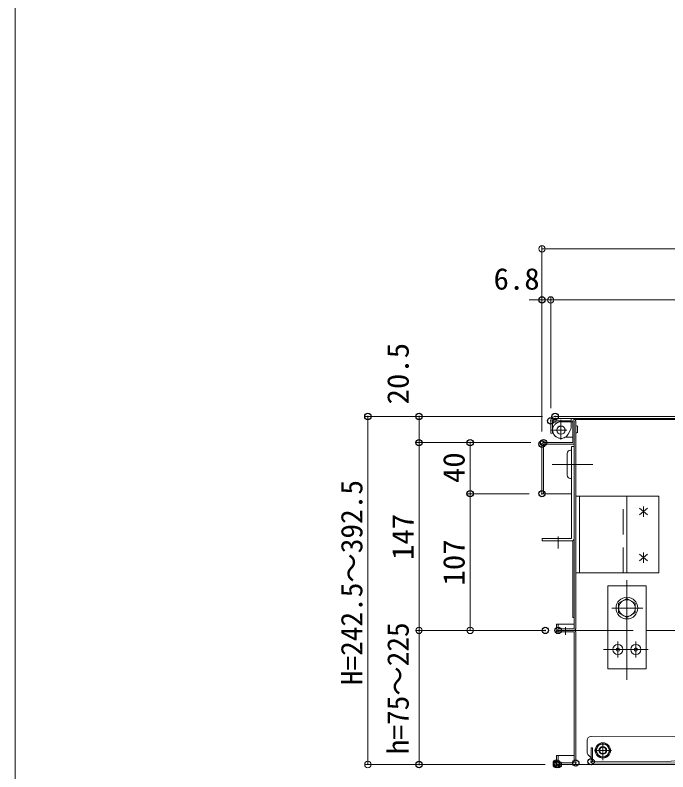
# Model space of a CAD drawing. Units: millimetres, scale not verified. Extents: x -2000 to 2000, y -1385 to 1385.
# Drawn here: x -2000 to -1489, y -345 to 247 of the extents above; entities that cross this region are included whole.
import ezdxf
from ezdxf.enums import TextEntityAlignment as Align

# ---------------------------------------------------------------- set-up
doc = ezdxf.new("R2010")
doc.units = ezdxf.units.MM
doc.header["$LTSCALE"] = 10
doc.header["$PDMODE"] = 32
doc.header["$PDSIZE"] = 5
doc.linetypes.add('DASHED2', pattern=[3, 2, -1])
doc.linetypes.add('LONG_DASHED1', pattern=[7, 6, -1])
for name, color, linetype, lineweight in [('0-0_zumenwaku', 5, 'Continuous', 9), ('0-2_0', 4, 'Continuous', 9), ('0-3_sunpou', 1, 'Continuous', 9), ('0-5_GRE_M', 3, 'Continuous', 9), ('0-6_center', 5, 'Continuous', 9), ('0-8_1', 7, 'Continuous', 9), ('0-9_HIDDEN', 3, 'LONG_DASHED1', 9), ('0-A_CYA_M', 4, 'Continuous', 9), ('0-B_CYA_SSD', 134, 'DASHED2', 9), ('1-B_GRE_SSD', 134, 'DASHED2', 9), ('1-E_RED_SS', 1, 'Continuous', 9)]:
    doc.layers.add(name, color=color, linetype=linetype, lineweight=lineweight)
doc.layers.add('0-4_DEFPOINTS', color=7, linetype='Continuous')
doc.styles.add('ＭＳ ゴシック', font='')
doc.styles.get('ＭＳ ゴシック').set_extended_font_data('MS Gothic')

# ---------------------------------------------------------------- blocks, each defined once
blk = doc.blocks.new('_ORIGIN')
at = {"layer": '0-2_0', "color": 1}
blk.add_line((0, 0), (-10, 0), dxfattribs=at)
blk.add_circle((0, 0), 5, dxfattribs=at)

msp = doc.modelspace()

# ---------------------------------------------------------------- linework, layer by layer
at = {"layer": '0-0_zumenwaku'}
msp.add_lwpolyline([(-2000.14, -1385.01), (1999.86, -1385.01), (1999.86, 1384.99), (-2000.14, 1384.99)], close=True, dxfattribs=at)
at = {"layer": '0-2_0'}
for p, q in [((-1581.06, -80.19), (-1581.06, -70.69)), ((-1579.56, -80.39), (-1579.56, -70.69)), ((-1577.56, -67.19), (-952.56, -67.19)), ((-1577.56, -68.69), (-952.56, -68.69)), ((-1577.06, -68.69), (-1577.06, -70.69)), ((-1565.06, -68.69), (-1577.06, -68.69)), ((-1565.06, -68.69), (-1565.06, -75.69)), ((-1562.66, -69.69), (-1459.66, -69.69)), ((-1562.66, -233.49), (-1562.66, -70.89)), ((-1562.66, -70.89), (-1562.66, -87.69)), ((-1561.46, -233.49), (-1561.46, -70.89)), ((-1579.56, -71.69), (-1579.56, -77.89)), ((-1579.56, -71.69), (-1578.06, -71.69)), ((-1563.86, -71.39), (-1565.06, -71.39)), ((-1563.86, -81.39), (-1563.86, -71.39)), ((-1559.95, -74.99), (-1559.95, -79.79)), ((-1579.03, -80.46), (-1581.06, -80.19)), ((-1567.43, -81.14), (-1565.73, -78.19)), ((-1563.86, -83.39), (-1568.37, -83.39)), ((-1561.46, -85.89), (-1561.46, -207.69)), ((-1587.86, -88.89), (-1587.86, -127.69)), ((-1586.66, -88.89), (-1586.66, -127.69)), ((-1586.66, -88.89), (-1562.66, -88.89)), ((-1586.66, -88.89), (-1563.86, -88.89)), ((-1564.66, -93.69), (-1565.66, -93.69)), ((-1564.66, -162.69), (-1564.66, -90.69)), ((-1562.66, -90.69), (-1564.66, -90.69)), ((-1564.66, -115.69), (-1564.66, -93.69)), ((-1562.66, -90.69), (-1563.86, -90.69)), ((-1562.66, -90.69), (-1562.66, -162.69)), ((-1562.66, -92.69), (-1562.66, -209.69)), ((-1568.16, -96.19), (-1568.16, -113.19)), ((-1564.66, -115.69), (-1565.66, -115.69)), ((-1587.86, -127.69), (-1586.66, -127.69)), ((-1587.86, -127.69), (-1564.66, -127.69)), ((-1587.66, -164.69), (-1587.66, -162.69)), ((-1564.66, -162.69), (-1587.66, -162.69)), ((-1587.66, -164.69), (-1564.66, -164.69)), ((-1563.86, -224.69), (-1563.86, -164.52)), ((-1563.86, -224.69), (-1562.66, -224.69)), ((-1576.46, -229.69), (-1576.46, -233.49)), ((-1575.26, -229.69), (-1576.46, -229.69)), ((-1575.26, -229.69), (-1575.26, -233.49)), ((-1574.46, -229.69), (-1562.66, -229.69)), ((-1576.46, -233.49), (-1576.46, -231.69)), ((-1576.46, -234.69), (-1576.46, -235.89)), ((-1536.46, -234.69), (-1576.46, -234.69)), ((-1576.46, -235.89), (-1562.66, -235.89)), ((-1562.66, -233.49), (-1575.26, -233.49)), ((-1562.66, -338.49), (-1562.66, -235.89)), ((-1561.46, -338.49), (-1561.46, -235.89)), ((-1454.81, -234.69), (-1506.46, -234.69)), ((-1543.15, -323.69), (-1546.03, -328.69)), ((-1537.37, -323.69), (-1543.15, -323.69)), ((-1534.49, -328.69), (-1537.37, -323.69)), ((-1546.03, -328.69), (-1543.15, -333.69)), ((-1537.37, -333.69), (-1534.49, -328.69)), ((-1576.46, -332.69), (-1562.66, -332.69)), ((-1576.46, -332.69), (-1576.46, -339.69)), ((-1576.46, -332.69), (-1576.46, -338.49)), ((-1575.26, -332.69), (-1575.26, -338.49)), ((-1543.15, -333.69), (-1537.37, -333.69)), ((-1576.46, -339.69), (-967.4, -339.69)), ((-1575.26, -338.49), (-1562.66, -338.49))]:
    msp.add_line(p, q, dxfattribs=at)
at = {"layer": '0-2_0', "color": 1}
for p, q in [((-1527.89, -213.44), (-1521.39, -209.69)), ((-1521.39, -209.69), (-1514.89, -213.44)), ((-1527.89, -220.94), (-1527.89, -213.44)), ((-1521.39, -224.7), (-1527.89, -220.94))]:
    msp.add_line(p, q, dxfattribs=at)
at = {"layer": '0-2_0'}
for points in [[(-1563.86, -70.89), (-1563.86, -87.69), (-1563.86, -70.89)], [(-1586.66, -87.69), (-1563.86, -87.69), (-1586.66, -87.69)]]:
    msp.add_lwpolyline(points, dxfattribs=at)
at = {"layer": '0-2_0', "color": 1}
msp.add_lwpolyline([(-1514.89, -213.44), (-1514.89, -220.94), (-1521.39, -224.7)], dxfattribs=at)
at = {"layer": '0-2_0'}
for centre, radius in [((-1573.06, -77.89), 3.25), ((-1573.06, -77.89), 3.2), ((-1540.26, -328.69), 6), ((-1540.26, -328.69), 5), ((-1540.26, -328.69), 3)]:
    msp.add_circle(centre, radius, dxfattribs=at)
at = {"layer": '0-2_0', "color": 1}
for centre, radius in [((-1521.39, -217.19), 8.5), ((-1521.39, -217.19), 6.5), ((-1528.46, -249.69), 3.95), ((-1528.46, -249.69), 1.25), ((-1514.46, -249.69), 3.95), ((-1514.46, -249.69), 1.25)]:
    msp.add_circle(centre, radius, dxfattribs=at)
at = {"layer": '0-2_0'}
for centre, radius, start, end in [((-1577.56, -70.69), 3.5, 90, 180.00002), ((-1577.56, -70.69), 2, 90, 180.00002), ((-1578.06, -70.69), 1, 269.99997, 0), ((-1562.66, -70.89), 1.2, 359.99998, 179.99998), ((-1570.06, -75.69), 5, 330.00006, 0), ((-1560.76, -75.74), 1.11, 137.05737, 137.05846), ((-1560.76, -75.74), 1.11, 42.94154, 129.49829), ((-1573.06, -77.89), 6.5, 180, 330.00012), ((-1560.76, -79.04), 1.11, 222.94154, 222.94263), ((-1560.76, -79.04), 1.11, 230.50169, 317.05844), ((-1586.66, -88.89), 1.2, 90, 179.99998), ((-1568.37, -88.39), 5, 90.00002, 114.07057), ((-1563.86, -87.69), 1.2, 270, 0), ((-1565.66, -96.19), 2.5, 90, 180), ((-1565.66, -113.19), 2.5, 180, 270), ((-1564.66, -162.69), 2, 270, 0), ((-1574.46, -231.69), 2, 90, 113.57973), ((-1575.26, -233.49), 1.2, 179.99998, 270), ((-1562.66, -233.49), 1.2, 270, 0), ((-1562.66, -235.89), 1.2, 0, 90), ((-1575.26, -338.49), 1.2, 180, 270), ((-1562.66, -338.49), 1.2, 270, 0)]:
    msp.add_arc(centre, radius, start, end, dxfattribs=at)
at = {"layer": '0-3_sunpou'}
for p, q in [((-1587.86, -78.89), (-1587.86, 66.53)), ((-1582.86, 64.03), (-940.06, 64.03)), ((-1592.86, 24.03), (-1597.86, 24.03)), ((-1587.86, -78.89), (-1587.86, 26.53)), ((-1581.06, 24.03), (-1587.86, 24.03)), ((-1581.06, -60.69), (-1581.06, 26.53)), ((-1581.06, -60.69), (-1581.06, 26.53)), ((-1576.06, 24.03), (-1571.06, 24.03)), ((-1576.06, 24.03), (-954.06, 24.03)), ((-1587.56, -67.19), (-1726.59, -67.19)), ((-1587.56, -67.19), (-1686.59, -67.19)), ((-1724.09, -334.69), (-1724.09, -72.19)), ((-1684.09, -82.69), (-1684.09, -72.19)), ((-1596.66, -87.69), (-1686.59, -87.69)), ((-1596.66, -87.69), (-1686.59, -87.69)), ((-1596.66, -87.69), (-1646.59, -87.69)), ((-1684.09, -229.69), (-1684.09, -92.69)), ((-1644.09, -122.69), (-1644.09, -92.69)), ((-1597.86, -127.69), (-1646.59, -127.69)), ((-1597.86, -127.69), (-1646.59, -127.69)), ((-1644.09, -229.69), (-1644.09, -132.69)), ((-1595.26, -234.69), (-1686.59, -234.69)), ((-1585.26, -234.69), (-1686.59, -234.69)), ((-1585.26, -234.69), (-1646.59, -234.69)), ((-1684.09, -239.69), (-1684.09, -334.69)), ((-1586.46, -339.69), (-1726.59, -339.69)), ((-1585.26, -339.69), (-1686.59, -339.69))]:
    msp.add_line(p, q, dxfattribs=at)
at = {"layer": '0-4_DEFPOINTS'}
for p in [(-1587.86, 24.03), (-1724.09, -67.19), (-1684.09, -67.19), (-1577.56, -67.19), (-1581.06, -70.69), (-1581.06, -70.69), (-1684.09, -87.69), (-1644.09, -87.69), (-1587.86, -88.89), (-1587.86, -88.89), (-1586.66, -87.69), (-1644.09, -127.69), (-1587.86, -127.69), (-1585.26, -234.69), (-1575.26, -234.69), (-1575.26, -234.69), (-1684.09, -339.69), (-1576.46, -338.49), (-1576.46, -339.69), (-1575.26, -339.69), (-1561.46, -338.49), (-1561.46, -338.49), (-1549.46, -337.49)]:
    msp.add_point(p, dxfattribs=at)
at = {"layer": '0-5_GRE_M'}
for p, q in [((-1496.46, -129.69), (-1561.46, -129.69)), ((-1561.46, -129.69), (-1561.46, -189.69)), ((-1558.46, -129.69), (-1558.46, -189.69)), ((-1521.46, -189.69), (-1521.46, -129.69)), ((-1496.46, -189.69), (-1496.46, -129.69)), ((-1496.46, -189.69), (-1561.46, -189.69)), ((-1536.46, -199.69), (-1536.46, -264.69)), ((-1536.46, -199.69), (-1506.46, -199.69)), ((-1506.46, -199.69), (-1506.46, -264.69)), ((-1536.46, -264.69), (-1506.46, -264.69))]:
    msp.add_line(p, q, dxfattribs=at)
at = {"layer": '0-6_center'}
for p, q in [((-1573.06, -85.11), (-1573.06, -69.82)), ((-1581.23, -77.89), (-1568.44, -77.89)), ((-1548.03, -104.69), (-1579.78, -104.69)), ((-1575.16, -161.07), (-1575.16, -170.66)), ((-1521.46, -195.31), (-1521.46, -273.3)), ((-1533.25, -217.19), (-1509.07, -217.19)), ((-1569.46, -238.13), (-1569.46, -232.29)), ((-1528.46, -255.84), (-1528.46, -243.47)), ((-1514.46, -255.84), (-1514.46, -243.47)), ((-1539.63, -249.69), (-1504.7, -249.69)), ((-1540.26, -336.18), (-1540.26, -322.45)), ((-1546.72, -328.69), (-1533.51, -328.69))]:
    msp.add_line(p, q, dxfattribs=at)
at = {"layer": '0-8_1'}
msp.add_circle((-1540.26, -328.69), 2.46, dxfattribs=at)
at = {"layer": '0-9_HIDDEN'}
for p, q in [((-1577.06, -70.69), (-1565.06, -70.69)), ((-1576.31, -72.26), (-1575.96, -72.06)), ((-1565.06, -71.39), (-1573.46, -71.39))]:
    msp.add_line(p, q, dxfattribs=at)
for centre, radius, start, end in [((-1573.06, -77.89), 6.5, 120.00003, 294.07074), ((-1573.46, -76.39), 5, 90, 119.99962)]:
    msp.add_arc(centre, radius, start, end, dxfattribs=at)
at = {"layer": '0-A_CYA_M'}
for p, q in [((-1442.4, -317.22), (-1549.51, -317.73)), ((-1552.45, -330.31), (-1552.5, -320.75)), ((-1489.42, -337.25), (-1349.47, -325.78)), ((-1549.47, -326.73), (-1548.27, -326.73)), ((-1549.47, -326.73), (-1549.42, -337.53)), ((-1548.27, -326.73), (-1548.22, -337.53)), ((-1551.56, -332.42), (-1549.43, -334.53)), ((-1548.22, -337.53), (-1489.42, -337.25)), ((-967.62, -335.97), (-1548.21, -338.73))]:
    msp.add_line(p, q, dxfattribs=at)
for centre, radius, start, end in [((-1549.5, -320.73), 3, 90.27272, 180.27272), ((-1549.45, -330.29), 3, 180.27272, 225.27272), ((-1548.22, -337.53), 1.2, 180.27271, 270.27272)]:
    msp.add_arc(centre, radius, start, end, dxfattribs=at)
at = {"layer": '0-B_CYA_SSD'}
for p, q in [((-1549.43, -334.53), (-1548.23, -335.73)), ((-1548.23, -335.73), (-1549.43, -335.73))]:
    msp.add_line(p, q, dxfattribs=at)
at = {"layer": '1-B_GRE_SSD'}
for p, q in [((-1524.46, -189.69), (-1524.46, -129.69)), ((-1536.46, -234.69), (-1506.46, -234.69))]:
    msp.add_line(p, q, dxfattribs=at)
at = {"layer": '1-E_RED_SS'}
for p, q in [((-1505.39, -139.12), (-1511.53, -144.27)), ((-1511.53, -139.12), (-1505.39, -144.27)), ((-1508.46, -137.68), (-1508.46, -145.7)), ((-1505.39, -175.12), (-1511.53, -180.27)), ((-1511.53, -175.12), (-1505.39, -180.27)), ((-1508.46, -173.68), (-1508.46, -181.7))]:
    msp.add_line(p, q, dxfattribs=at)

# ---------------------------------------------------------------- block references
at = {"layer": '0-3_sunpou', "xscale": 0.5, "yscale": 0.5}
for p, rotation in [((-1587.86, 64.03), 180), ((-1581.06, 24.03), 180), ((-1581.06, 24.03), 180), ((-1724.09, -67.19), 90), ((-1684.09, -67.19), 90), ((-1684.09, -87.69), 270), ((-1684.09, -87.69), 90), ((-1644.09, -87.69), 90), ((-1644.09, -127.69), 270), ((-1644.09, -127.69), 90), ((-1684.09, -234.69), 270), ((-1644.09, -234.69), 270), ((-1684.09, -234.69), 90), ((-1724.09, -339.69), 270), ((-1684.09, -339.69), 270)]:
    msp.add_blockref('_ORIGIN', p, dxfattribs=dict(at, rotation=rotation))
msp.add_blockref('_ORIGIN', (-1587.86, 24.03), dxfattribs=at)

# ---------------------------------------------------------------- texts
at = {"layer": '0-3_sunpou', "color": 2, "style": 'ＭＳ ゴシック', "width": 1.05}
msp.add_text('6.8', height=16.86, dxfattribs=at).set_placement((-1625.78, 27.04), align=Align.BOTTOM_LEFT)
for s, p in [('20.5', (-1687.1, -57.79)), ('40', (-1643.35, -119.36)), ('147', (-1683.35, -179.57)), ('107', (-1643.35, -199.57))]:
    msp.add_text(s, height=16.86, rotation=90, dxfattribs=at).set_placement(p, align=Align.BOTTOM_LEFT)
at = {"layer": '0-3_sunpou', "color": 2, "style": 'ＭＳ ゴシック'}
for s, p in [('H=242.5～392.5', (-1723.35, -277.58)), ('h=75～225', (-1687.1, -331.69))]:
    msp.add_text(s, height=16.86, rotation=90, dxfattribs=at).set_placement(p, align=Align.BOTTOM_LEFT)

doc.saveas('drawing.dxf')
